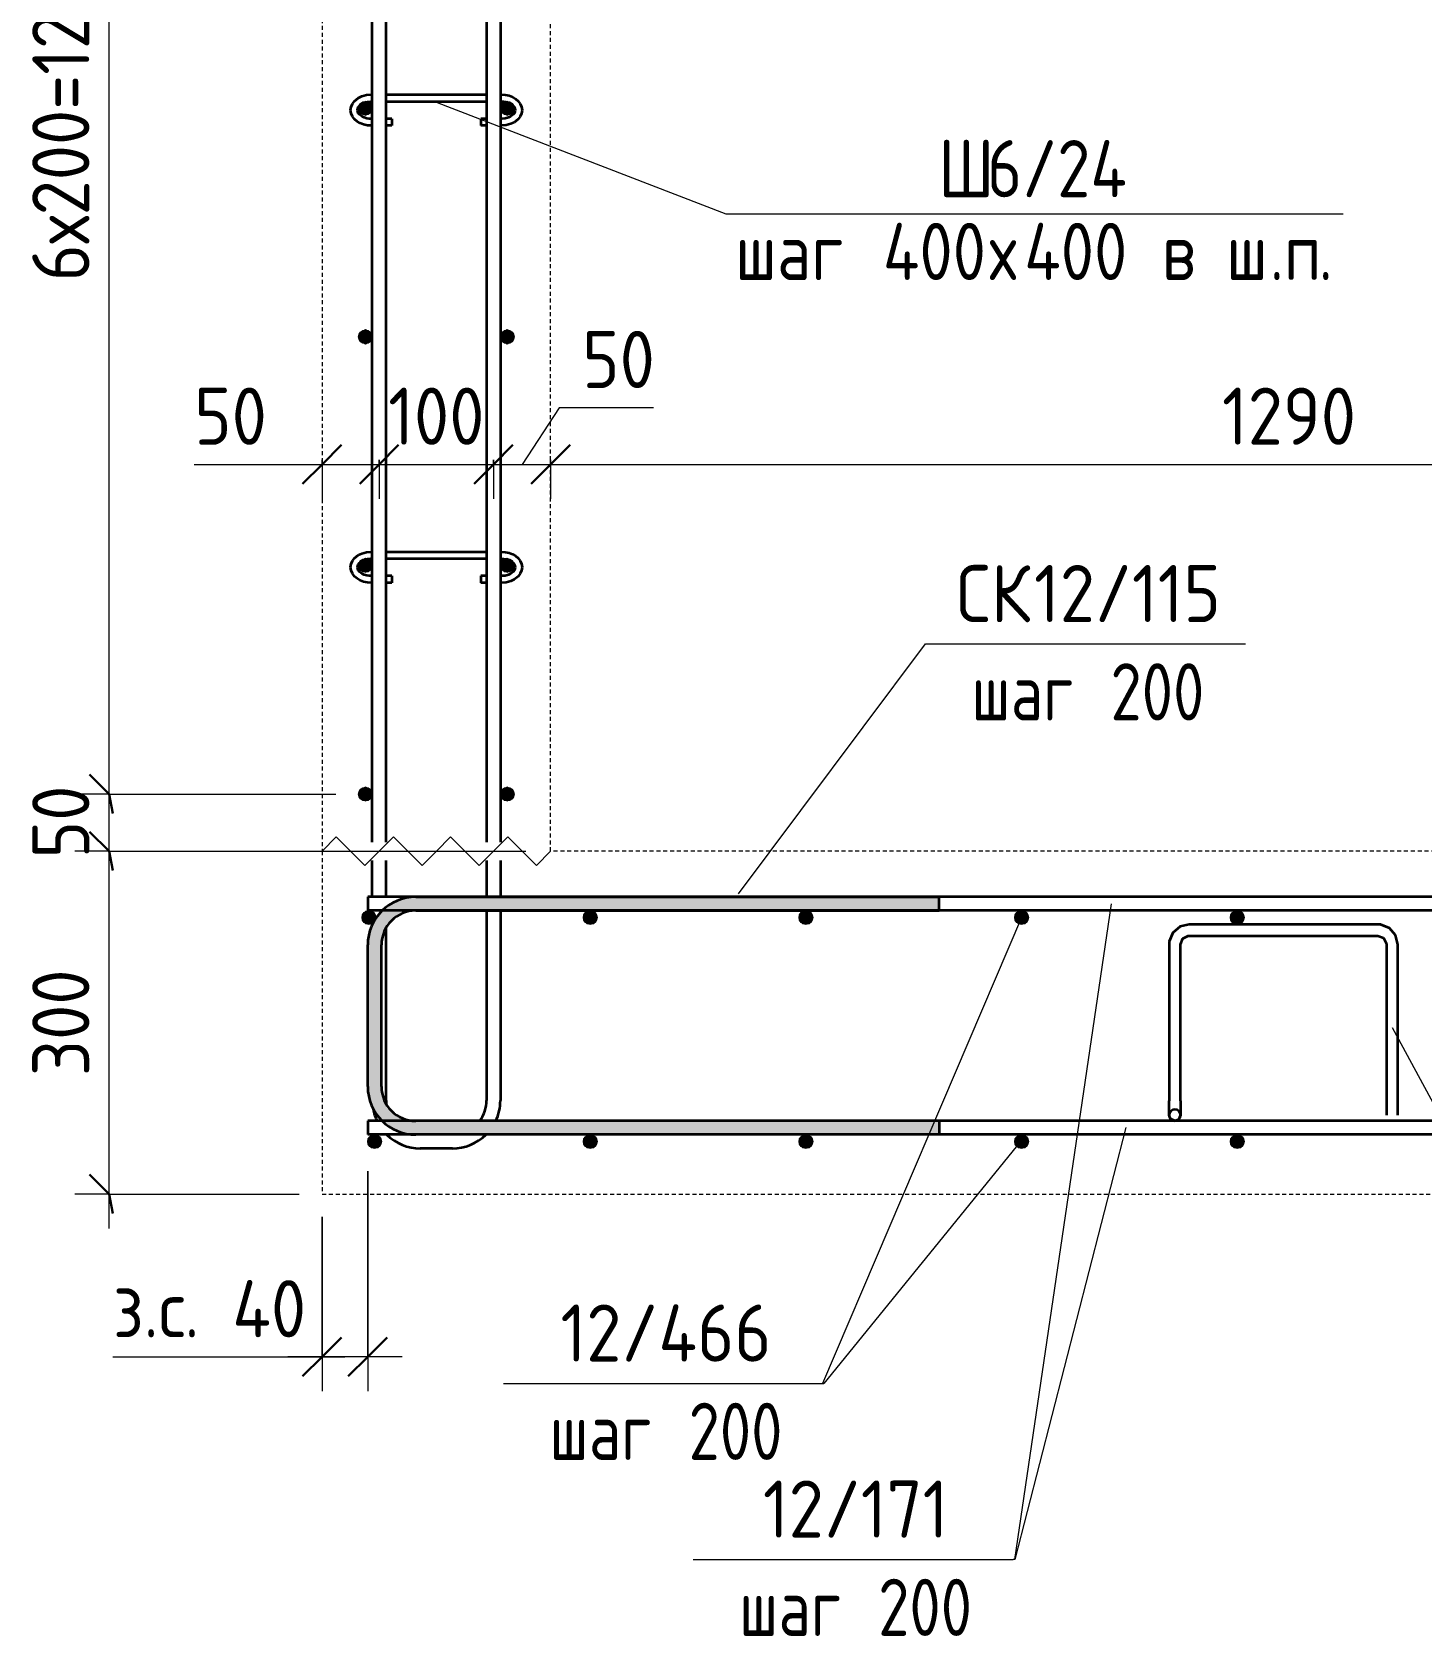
# Model space of a CAD drawing. Header units: millimetres. Extents: x 29094 to 49369, y -2577 to 78616.
# Drawn here: x 42784 to 44000, y -2387 to -983 of the extents above; entities that cross this region are included whole.
import ezdxf

# ---------------------------------------------------------------- set-up
doc = ezdxf.new("R2010")
doc.units = ezdxf.units.MM
doc.linetypes.add('01 Штриховая _4 мм_', pattern=[6, 3.5, -2.5])
for name, color, linetype, lineweight in [('AA_Dim', 7, 'Continuous', 9), ('AA_Dim-20', 7, 'Continuous', 9), ('AA_Oformlenie', 7, 'Continuous', 9), ('AA_Vinoska', 7, 'Continuous', 9), ('KR_Armatura', 7, 'Continuous', 20), ('KR_Armatura_Tonkie', 7, 'Continuous', 20)]:
    doc.layers.add(name, color=color, linetype=linetype, lineweight=lineweight)
doc.layers.add('AF_Stena_Опалубка', color=7, linetype='Continuous', lineweight=20, true_color=0x0063c6)
doc.layers.add('KR_Fundament', color=7, linetype='Continuous', lineweight=20, true_color=0x804000)
doc.styles.add('ISOCPEUR_2', font='isocpeur.TTF', dxfattribs={"width": 0.9, "height": 50})
doc.styles.add('ISOCPEUR_3', font='isocpeur.TTF', dxfattribs={"width": 0.8, "height": 50})
doc.styles.add('ISOCPEUR_4', font='isocpeur.TTF', dxfattribs={"width": 0.85, "height": 50})
doc.dimstyles.new('00_Точн_3_знака__прозр_', dxfattribs={"dimscale": 304.8, "dimtxt": 50.137748, "dimasz": 0.111549, "dimexe": 0.098425, "dimexo": 0.065617, "dimgap": 0.006562, "dimtad": 1, "dimdec": 3, "dimrnd": 0.001, "dimdsep": 46, "dimtxsty": 'ISOCPEUR_2', "dimblk1": 'OBLIQUE', "dimblk2": 'OBLIQUE', "dimsah": 1, "dimcen": 0.09, "dimdle": 0.098425, "dimazin": 0, "dimtfac": 1, "dimtdec": 4, "dimtix": 1, "dimtmove": 0, "dimatfit": 3, "dimfxl": 1, "dimtvp": 1, "dimtolj": 1, "dimtzin": 0, "dimlwd": 18, "dimlwe": 18, "dimarcsym": 2})
doc.dimstyles.new('00_Точн_3_знака__прозр__1', dxfattribs={"dimscale": 304.8, "dimtxt": 50.137748, "dimasz": 0.111549, "dimexe": 0.098425, "dimexo": 0.065617, "dimgap": 0.006562, "dimtad": 1, "dimdec": 3, "dimrnd": 0.001, "dimdsep": 46, "dimtxsty": 'ISOCPEUR_2', "dimblk1": 'OBLIQUE', "dimblk2": 'OBLIQUE', "dimsah": 1, "dimcen": 0.09, "dimdle": 0.098425, "dimazin": 0, "dimtfac": 1, "dimtdec": 4, "dimtix": 1, "dimtmove": 1, "dimatfit": 3, "dimfxl": 1, "dimtvp": 1, "dimtolj": 1, "dimtzin": 0, "dimlwd": 18, "dimlwe": 18, "dimarcsym": 2})

# ---------------------------------------------------------------- blocks, each defined once
blk = doc.blocks.new('261_Лягушка _НесАрм_РабПлоск_ - 10 А240-3794697-Б-Б Арм')
at = {"layer": 'KR_Armatura', "lineweight": 35}
for start, end in [(90, 270), (270, 90)]:
    blk.add_arc((77081.1, -1931), 5, start, end, dxfattribs=at)
at = {"layer": 'KR_Armatura_Tonkie', "lineweight": 35}
for p, q in [((77258.6, -1764), (77093.6, -1764)), ((77076.1, -1781.5), (77076.1, -1918.5)), ((77086.1, -1918.5), (77086.1, -1781.5)), ((77093.6, -1774), (77258.6, -1774)), ((77266.1, -1781.5), (77266.1, -1918.5)), ((77276.1, -1918.5), (77276.1, -1781.5))]:
    blk.add_line(p, q, dxfattribs=at)
at = {"layer": 'KR_Armatura_Tonkie', "lineweight": 35, "flags": 128}
for points in [[(77093.6, -1764), (77085.6, -1765.9), (77079.3, -1771.3), (77076.2, -1779), (77076.1, -1781.5)], [(77276.1, -1781.5), (77274.1, -1773.5), (77268.7, -1767.3), (77261.1, -1764.2), (77258.6, -1764)], [(77086.1, -1781.5), (77088, -1776.5), (77092.7, -1774.1), (77093.6, -1774)], [(77258.6, -1774), (77263.5, -1775.9), (77266, -1780.6), (77266.1, -1781.5)], [(77076.1, -1931), (77076.1, -1929.1), (77076.1, -1923.9), (77076.1, -1918.5)], [(77086.1, -1918.5), (77086.1, -1925.2), (77086.1, -1929.8), (77086.1, -1931)], [(77266.1, -1918.5), (77266.1, -1925.2), (77266.1, -1929.8), (77266.1, -1931)], [(77276.1, -1931), (77276.1, -1929.1), (77276.1, -1923.9), (77276.1, -1918.5)], [(77081.1, -1936), (77077.2, -1934.1), (77076.1, -1931)], [(77086.1, -1931), (77084.2, -1934.9), (77081.1, -1936)]]:
    blk.add_lwpolyline(points, dxfattribs=at)
blk = doc.blocks.new('Последовательность узлов - 3мм масшт20 маскировка-904226-Б-Б Арм')
at = {"layer": 'AA_Oformlenie'}
for p, q in [((76335, -270), (76347.5, -257.5)), ((76372.5, -282.5), (76347.5, -257.5)), ((76385, -270), (76397.5, -257.5)), ((76422.5, -282.5), (76397.5, -257.5)), ((76435, -270), (76447.5, -257.5)), ((76472.5, -282.5), (76447.5, -257.5)), ((76485, -270), (76497.5, -257.5)), ((76522.5, -282.5), (76497.5, -257.5)), ((76385, -270), (76372.5, -282.5)), ((76435, -270), (76422.5, -282.5)), ((76485, -270), (76472.5, -282.5)), ((76535, -270), (76522.5, -282.5))]:
    blk.add_line(p, q, dxfattribs=at)
blk = doc.blocks.new('DIMBLOCK79-Б-Б Арм')
at = {"layer": 'AA_Dim-20', "color": 30, "lineweight": 30, "true_color": 0xff8000, "transparency": 16777216}
for p, q in [((43037.8, -1361.6), (43054.8, -1344.6)), ((43087.8, -1361.6), (43104.8, -1344.6)), ((43037.8, -1361.6), (43020.8, -1378.6)), ((43087.8, -1361.6), (43070.8, -1378.6))]:
    blk.add_line(p, q, dxfattribs=at)
at = {"layer": 'AA_Dim-20', "color": 30, "lineweight": 18, "true_color": 0xff8000, "transparency": 16777216}
for p, q in [((43037.8, -1357.5), (43037.8, -1391.6)), ((43037.8, -1361.6), (43037.8, -1357.5)), ((43087.8, -1357.5), (43087.8, -1391.6)), ((43087.8, -1361.6), (43087.8, -1357.5)), ((42926, -1361.6), (43008.4, -1361.6)), ((43007.8, -1361.6), (43087.8, -1361.6)), ((43008.4, -1361.6), (43062.8, -1361.6))]:
    blk.add_line(p, q, dxfattribs=at)
at = {"layer": 'AA_Dim-20', "color": 0, "lineweight": 18, "transparency": 16777216, "insert": (42926, -1294.4), "char_height": 50, "width": 74.923, "attachment_point": 1, "line_spacing_factor": 1.135194, "style": 'ISOCPEUR_2'}
blk.add_mtext('50', dxfattribs=at)
blk = doc.blocks.new('_Oblique')
at = {"color": 0, "linetype": 'ByBlock', "lineweight": -2}
blk.add_line((-0.5, -0.5), (0.5, 0.5), dxfattribs=at)
blk = doc.blocks.new('DIMBLOCK80-Б-Б Арм')
at = {"layer": 'AA_Dim-20', "color": 30, "lineweight": 30, "true_color": 0xff8000, "transparency": 16777216}
for p, q in [((43087.8, -1361.6), (43104.8, -1344.6)), ((43187.8, -1361.6), (43204.8, -1344.6)), ((43087.8, -1361.6), (43070.8, -1378.6)), ((43187.8, -1361.6), (43170.8, -1378.6))]:
    blk.add_line(p, q, dxfattribs=at)
at = {"layer": 'AA_Dim-20', "color": 30, "lineweight": 18, "true_color": 0xff8000, "transparency": 16777216}
for p, q in [((43087.8, -1357.5), (43087.8, -1391.6)), ((43087.8, -1361.6), (43087.8, -1357.5)), ((43187.8, -1357.5), (43187.8, -1391.6)), ((43187.8, -1361.6), (43187.8, -1357.5)), ((43087.8, -1361.6), (43187.8, -1361.6))]:
    blk.add_line(p, q, dxfattribs=at)
at = {"layer": 'AA_Dim-20', "color": 0, "lineweight": 18, "transparency": 16777216, "insert": (43095.7, -1294.4), "char_height": 50, "width": 101.032, "attachment_point": 1, "line_spacing_factor": 1.135194, "style": 'ISOCPEUR_2'}
blk.add_mtext('100', dxfattribs=at)
blk = doc.blocks.new('DIMBLOCK81-Б-Б Арм')
at = {"layer": 'AA_Dim-20', "color": 30, "lineweight": 18, "true_color": 0xff8000, "transparency": 16777216}
for p, q in [((43245.4, -1312), (43212.8, -1361.6)), ((43327.9, -1312), (43245.4, -1312)), ((43187.8, -1357.5), (43187.8, -1391.6)), ((43187.8, -1361.6), (43187.8, -1357.5)), ((43237.8, -1357.5), (43237.8, -1391.6)), ((43237.8, -1361.6), (43237.8, -1357.5)), ((43187.8, -1361.6), (43237.8, -1361.6))]:
    blk.add_line(p, q, dxfattribs=at)
at = {"layer": 'AA_Dim-20', "color": 30, "lineweight": 30, "true_color": 0xff8000, "transparency": 16777216}
for p, q in [((43187.8, -1361.6), (43204.8, -1344.6)), ((43237.8, -1361.6), (43254.8, -1344.6)), ((43187.8, -1361.6), (43170.8, -1378.6)), ((43237.8, -1361.6), (43220.8, -1378.6))]:
    blk.add_line(p, q, dxfattribs=at)
at = {"layer": 'AA_Dim-20', "color": 0, "lineweight": 18, "transparency": 16777216, "insert": (43265.4, -1244.8), "char_height": 50, "width": 74.923, "attachment_point": 1, "line_spacing_factor": 1.135194, "style": 'ISOCPEUR_2'}
blk.add_mtext('50', dxfattribs=at)
blk = doc.blocks.new('DIMBLOCK82-Б-Б Арм')
at = {"layer": 'AA_Dim-20', "color": 30, "lineweight": 30, "true_color": 0xff8000, "transparency": 16777216}
for p, q in [((43237.8, -1361.6), (43254.8, -1344.6)), ((44527.8, -1361.6), (44544.8, -1344.6)), ((43237.8, -1361.6), (43220.8, -1378.6)), ((44527.8, -1361.6), (44510.8, -1378.6))]:
    blk.add_line(p, q, dxfattribs=at)
at = {"layer": 'AA_Dim-20', "color": 30, "lineweight": 18, "true_color": 0xff8000, "transparency": 16777216}
for p, q in [((43237.8, -1357.5), (43237.8, -1391.6)), ((43237.8, -1361.6), (43237.8, -1357.5)), ((44527.8, -1357.5), (44527.8, -1391.6)), ((44527.8, -1361.6), (44527.8, -1357.5)), ((43237.8, -1361.6), (44527.8, -1361.6))]:
    blk.add_line(p, q, dxfattribs=at)
at = {"layer": 'AA_Dim-20', "color": 0, "lineweight": 18, "transparency": 16777216, "insert": (43825.1, -1294.4), "char_height": 50, "width": 138.494, "attachment_point": 1, "line_spacing_factor": 1.135194, "style": 'ISOCPEUR_2'}
blk.add_mtext('1290', dxfattribs=at)
blk = doc.blocks.new('DIMBLOCK87-Б-Б Арм')
at = {"layer": 'AA_Dim-20', "color": 30, "lineweight": 30, "true_color": 0xff8000, "transparency": 16777216}
for p, q in [((42851.5, -1650), (42834.5, -1633)), ((42851.5, -1650), (42854.9, -1667)), ((42851.5, -1700), (42834.5, -1683)), ((42851.5, -1700), (42854.9, -1717)), ((42851.5, -2000), (42834.5, -1983)), ((42851.5, -2000), (42854.9, -2017))]:
    blk.add_line(p, q, dxfattribs=at)
at = {"layer": 'AA_Dim-20', "color": 30, "lineweight": 18, "true_color": 0xff8000, "transparency": 16777216}
for p, q in [((42851.5, -1650), (42821.5, -1650)), ((42851.5, -1650), (43049.8, -1650)), ((42851.5, -1700), (42821.5, -1700)), ((42851.5, -2030), (42851.5, -1700)), ((42851.5, -1700), (43216.1, -1700)), ((42851.5, -2000), (42821.5, -2000)), ((42851.5, -2000), (43017.8, -2000))]:
    blk.add_line(p, q, dxfattribs=at)
at = {"layer": 'AA_Dim-20', "color": 0, "lineweight": 18, "transparency": 16777216, "insert": (42784.3, -1896.8), "char_height": 50, "width": 112.384, "attachment_point": 1, "rotation": 90, "line_spacing_factor": 1.135194, "style": 'ISOCPEUR_2'}
blk.add_mtext('300', dxfattribs=at)
blk = doc.blocks.new('_None')
blk = doc.blocks.new('DIMBLOCK88-Б-Б Арм')
at = {"layer": 'AA_Dim-20', "color": 30, "lineweight": 30, "true_color": 0xff8000, "transparency": 16777216}
for p, q in [((42851.5, -1650), (42834.5, -1633)), ((42851.5, -1650), (42854.9, -1667)), ((42851.5, -1700), (42834.5, -1683)), ((42851.5, -1700), (42854.9, -1717))]:
    blk.add_line(p, q, dxfattribs=at)
at = {"layer": 'AA_Dim-20', "color": 30, "lineweight": 18, "true_color": 0xff8000, "transparency": 16777216}
for p, q in [((42851.5, -1650), (42821.5, -1650)), ((42851.5, -1700), (42851.5, -1650)), ((42851.5, -1650), (43049.8, -1650)), ((42851.5, -1700), (42821.5, -1700)), ((42851.5, -1700), (43216.1, -1700))]:
    blk.add_line(p, q, dxfattribs=at)
at = {"layer": 'AA_Dim-20', "color": 0, "lineweight": 18, "transparency": 16777216, "insert": (42784.3, -1706.2), "char_height": 50, "width": 74.923, "attachment_point": 1, "rotation": 90, "line_spacing_factor": 1.135194, "style": 'ISOCPEUR_2'}
blk.add_mtext('50', dxfattribs=at)
blk = doc.blocks.new('DIMBLOCK89-Б-Б Арм')
at = {"layer": 'AA_Dim-20', "color": 30, "lineweight": 30, "true_color": 0xff8000, "transparency": 16777216}
for p, q in [((42851.5, -320), (42834.5, -303)), ((42851.5, -320), (42854.9, -337)), ((42851.5, -450), (42834.5, -433)), ((42851.5, -450), (42854.9, -467)), ((42851.5, -1650), (42834.5, -1633)), ((42851.5, -1650), (42854.9, -1667))]:
    blk.add_line(p, q, dxfattribs=at)
at = {"layer": 'AA_Dim-20', "color": 30, "lineweight": 18, "true_color": 0xff8000, "transparency": 16777216}
for p, q in [((42851.5, -320), (42821.5, -320)), ((42851.5, -320), (43049.8, -320)), ((42851.5, -450), (42821.5, -450)), ((42851.5, -1650), (42851.5, -450)), ((42851.5, -450), (43049.8, -450)), ((42851.5, -1650), (42821.5, -1650)), ((42851.5, -1650), (43049.8, -1650))]:
    blk.add_line(p, q, dxfattribs=at)
at = {"layer": 'AA_Dim-20', "color": 0, "lineweight": 18, "transparency": 16777216, "insert": (42784.3, -1201.4), "char_height": 50, "width": 363.262, "attachment_point": 1, "rotation": 90, "line_spacing_factor": 1.135194, "style": 'ISOCPEUR_2'}
blk.add_mtext('6х200=1200', dxfattribs=at)
blk = doc.blocks.new('DIMBLOCK92-Б-Б Арм')
at = {"layer": 'AA_Dim-20', "color": 30, "lineweight": 18, "true_color": 0xff8000, "transparency": 16777216}
for p, q in [((43077.8, -1980), (43077.8, -2172.4)), ((43077.8, -2142.4), (43077.8, -1980)), ((43037.8, -2020), (43037.8, -2172.4)), ((43037.8, -2142.4), (43037.8, -2020)), ((42854.9, -2142.4), (43019.3, -2142.4)), ((43107.8, -2142.4), (43007.8, -2142.4)), ((43019.3, -2142.4), (43057.8, -2142.4))]:
    blk.add_line(p, q, dxfattribs=at)
at = {"layer": 'AA_Dim-20', "color": 30, "lineweight": 30, "true_color": 0xff8000, "transparency": 16777216}
for p, q in [((43037.8, -2142.4), (43054.8, -2125.4)), ((43077.8, -2142.4), (43094.8, -2125.4)), ((43037.8, -2142.4), (43020.8, -2159.4)), ((43077.8, -2142.4), (43060.8, -2159.4))]:
    blk.add_line(p, q, dxfattribs=at)
at = {"layer": 'AA_Dim-20', "color": 0, "lineweight": 18, "transparency": 16777216, "insert": (42854.9, -2075.3), "char_height": 50, "width": 208.876, "attachment_point": 1, "line_spacing_factor": 1.135194, "style": 'ISOCPEUR_2'}
blk.add_mtext('з.с. 40', dxfattribs=at)
blk = doc.blocks.new('042_М_Арматуры - Диам длина поз _ Комментарий-2260297-Б-Б Арм')
at = {"layer": 'AA_Vinoska'}
blk.add_line((76659.7, -2319.6), (76939.7, -2319.6), dxfattribs=at)
blk = doc.blocks.new('044_М_Универсальная с полкой - Марка_Комментарий полка 27-3828024-Б-Б Арм')
at = {"layer": 'AA_Vinoska'}
blk.add_line((78178.8, -1050.3), (78718.8, -1050.3), dxfattribs=at)

msp = doc.modelspace()

# ---------------------------------------------------------------- hatches: boundary and pattern name
at = {"layer": 'KR_Armatura', "lineweight": 9}
h = msp.add_hatch(color=256, dxfattribs=at)
edge = h.paths.add_edge_path()
edge.add_arc((43075.8129, -1050), 6, 0, 360)
for points in [[(43075.8129, -1056), (43081.009, -1053), (43081.009, -1047), (43075.8129, -1044), (43070.6167, -1047), (43070.6167, -1053)], [(43199.8129, -1056), (43205.009, -1053), (43205.009, -1047), (43199.8129, -1044), (43194.6167, -1047), (43194.6167, -1053)], [(43075.8129, -1256), (43081.009, -1253), (43081.009, -1247), (43075.8129, -1244), (43070.6167, -1247), (43070.6167, -1253)], [(43199.8129, -1256), (43205.009, -1253), (43205.009, -1247), (43199.8129, -1244), (43194.6167, -1247), (43194.6167, -1253)], [(43075.8129, -1456), (43081.009, -1453), (43081.009, -1447), (43075.8129, -1444), (43070.6167, -1447), (43070.6167, -1453)], [(43199.8129, -1456), (43205.009, -1453), (43205.009, -1447), (43199.8129, -1444), (43194.6167, -1447), (43194.6167, -1453)], [(43075.8129, -1656), (43081.009, -1653), (43081.009, -1647), (43075.8129, -1644), (43070.6167, -1647), (43070.6167, -1653)], [(43199.8129, -1656), (43205.009, -1653), (43205.009, -1647), (43199.8129, -1644), (43194.6167, -1647), (43194.6167, -1653)]]:
    msp.add_hatch(color=256, dxfattribs=at).paths.add_polyline_path(points)
h = msp.add_hatch(color=256, dxfattribs=at)
edge = h.paths.add_edge_path()
edge.add_arc((43199.8129, -1050), 6, 0, 360)
h = msp.add_hatch(color=256, dxfattribs=at)
edge = h.paths.add_edge_path()
edge.add_arc((43075.8129, -1250), 6, 0, 360)
h = msp.add_hatch(color=256, dxfattribs=at)
edge = h.paths.add_edge_path()
edge.add_arc((43199.8129, -1250), 6, 0, 360)
h = msp.add_hatch(color=256, dxfattribs=at)
edge = h.paths.add_edge_path()
edge.add_arc((43075.8129, -1450), 6, 0, 360)
h = msp.add_hatch(color=256, dxfattribs=at)
edge = h.paths.add_edge_path()
edge.add_arc((43199.8129, -1450), 6, 0, 360)
h = msp.add_hatch(color=256, dxfattribs=at)
edge = h.paths.add_edge_path()
edge.add_arc((43075.8129, -1650), 6, 0, 360)
h = msp.add_hatch(color=256, dxfattribs=at)
edge = h.paths.add_edge_path()
edge.add_arc((43199.8129, -1650), 6, 0, 360)
at = {"layer": 'KR_Armatura'}
h = msp.add_hatch(color=256, dxfattribs=at)
edge = h.paths.add_edge_path()
edge.add_arc((43078.8129, -1758), 6, 0, 360)
for points in [[(43075.8129, -1763.1962), (43081.8129, -1763.1962), (43084.8129, -1758), (43081.8129, -1752.8038), (43075.8129, -1752.8038), (43072.8129, -1758)], [(43269.4796, -1763.1962), (43275.4796, -1763.1962), (43278.4796, -1758), (43275.4796, -1752.8038), (43269.4796, -1752.8038), (43266.4796, -1758)], [(43458.1462, -1763.1962), (43464.1462, -1763.1962), (43467.1462, -1758), (43464.1462, -1752.8038), (43458.1462, -1752.8038), (43455.1462, -1758)], [(43646.8129, -1763.1962), (43652.8129, -1763.1962), (43655.8129, -1758), (43652.8129, -1752.8038), (43646.8129, -1752.8038), (43643.8129, -1758)], [(43835.4796, -1763.1962), (43841.4796, -1763.1962), (43844.4796, -1758), (43841.4796, -1752.8038), (43835.4796, -1752.8038), (43832.4796, -1758)], [(43080.8129, -1959.1962), (43086.8129, -1959.1962), (43089.8129, -1954), (43086.8129, -1948.8038), (43080.8129, -1948.8038), (43077.8129, -1954)], [(43269.4796, -1959.1962), (43275.4796, -1959.1962), (43278.4796, -1954), (43275.4796, -1948.8038), (43269.4796, -1948.8038), (43266.4796, -1954)], [(43458.1462, -1959.1962), (43464.1462, -1959.1962), (43467.1462, -1954), (43464.1462, -1948.8038), (43458.1462, -1948.8038), (43455.1462, -1954)], [(43646.8129, -1959.1962), (43652.8129, -1959.1962), (43655.8129, -1954), (43652.8129, -1948.8038), (43646.8129, -1948.8038), (43643.8129, -1954)], [(43835.4796, -1959.1962), (43841.4796, -1959.1962), (43844.4796, -1954), (43841.4796, -1948.8038), (43835.4796, -1948.8038), (43832.4796, -1954)]]:
    msp.add_hatch(color=256, dxfattribs=at).paths.add_polyline_path(points)
h = msp.add_hatch(color=256, dxfattribs=at)
edge = h.paths.add_edge_path()
edge.add_arc((43272.4796, -1758), 6, 0, 360)
h = msp.add_hatch(color=256, dxfattribs=at)
edge = h.paths.add_edge_path()
edge.add_arc((43461.1462, -1758), 6, 0, 360)
h = msp.add_hatch(color=256, dxfattribs=at)
edge = h.paths.add_edge_path()
edge.add_arc((43649.8129, -1758), 6, 0, 360)
h = msp.add_hatch(color=256, dxfattribs=at)
edge = h.paths.add_edge_path()
edge.add_arc((43838.4796, -1758), 6, 0, 360)
h = msp.add_hatch(color=256, dxfattribs=at)
edge = h.paths.add_edge_path()
edge.add_arc((43083.8129, -1954), 6, 0, 360)
h = msp.add_hatch(color=256, dxfattribs=at)
edge = h.paths.add_edge_path()
edge.add_arc((43272.4796, -1954), 6, 0, 360)
h = msp.add_hatch(color=256, dxfattribs=at)
edge = h.paths.add_edge_path()
edge.add_arc((43461.1462, -1954), 6, 0, 360)
h = msp.add_hatch(color=256, dxfattribs=at)
edge = h.paths.add_edge_path()
edge.add_arc((43649.8129, -1954), 6, 0, 360)
h = msp.add_hatch(color=256, dxfattribs=at)
edge = h.paths.add_edge_path()
edge.add_arc((43838.4796, -1954), 6, 0, 360)
at = {"layer": 'KR_Armatura_Tonkie'}
for points in [[(43077.8129, -1782), (43089.8129, -1782), (43090.8351, -1774.2354), (43093.8321, -1767), (43098.5997, -1760.7868), (43104.8129, -1756.0192), (43112.0483, -1753.0222), (43119.8129, -1752), (43119.8129, -1740), (43108.9425, -1741.4311), (43098.8129, -1745.6269), (43090.1144, -1752.3015), (43083.4398, -1761), (43079.244, -1771.1296)], [(43119.8129, -1752), (43577.8129, -1752), (43577.8129, -1740), (43119.8129, -1740)], [(43089.8129, -1906), (43089.8129, -1782), (43077.8129, -1782), (43077.8129, -1906)], [(43119.8129, -1948), (43119.8129, -1936), (43112.0483, -1934.9778), (43104.8129, -1931.9808), (43098.5997, -1927.2132), (43093.8321, -1921), (43090.8351, -1913.7646), (43089.8129, -1906), (43077.8129, -1906), (43079.244, -1916.8704), (43083.4398, -1927), (43090.1144, -1935.6985), (43098.8129, -1942.3731), (43108.9425, -1946.5689)], [(43517.2241, -1948), (43577.8129, -1948), (43577.8129, -1936), (43119.8129, -1936), (43119.8129, -1948), (43226.6094, -1948)]]:
    msp.add_hatch(color=256, dxfattribs=at).paths.add_polyline_path(points)

# ---------------------------------------------------------------- linework, layer by layer
at = {"layer": 'AA_Vinoska'}
for p, q in [((43134.8451, -1043.3785), (43391.1351, -1142.3883)), ((43402.2541, -1737.3859), (43565.7348, -1518.5966)), ((43728.0177, -1746), (43643.5523, -2319.5777)), ((43649.6189, -1758), (43475.6207, -2165.5828)), ((43973.8957, -1854.1355), (44175.0576, -2226.1715)), ((43741.1296, -1941.7277), (43644.0001, -2319.5777)), ((43648.9322, -1954), (43476.6759, -2165.5828)), ((43475.6207, -2165.5828), (43476.6759, -2165.5828)), ((43643.5523, -2319.5777), (43642.5084, -2319.5777)), ((43644.0001, -2319.5777), (43642.5084, -2319.5777))]:
    msp.add_line(p, q, dxfattribs=at)
at = {"layer": 'AF_Stena_Опалубка', "linetype": '01 Штриховая _4 мм_'}
for p, q in [((43037.8129, -270), (43037.8129, -1700)), ((43237.8129, -1700), (43237.8129, -270))]:
    msp.add_line(p, q, dxfattribs=at)
at = {"layer": 'KR_Armatura', "lineweight": 9}
for p, q in [((43075.8129, -1044), (43070.6167, -1047)), ((43070.6167, -1047), (43070.6167, -1053)), ((43081.009, -1047), (43075.8129, -1044)), ((43081.009, -1053), (43081.009, -1047)), ((43199.8129, -1044), (43194.6167, -1047)), ((43194.6167, -1047), (43194.6167, -1053)), ((43205.009, -1047), (43199.8129, -1044)), ((43205.009, -1053), (43205.009, -1047)), ((43070.6167, -1053), (43075.8129, -1056)), ((43075.8129, -1056), (43081.009, -1053)), ((43194.6167, -1053), (43199.8129, -1056)), ((43199.8129, -1056), (43205.009, -1053)), ((43075.8129, -1244), (43070.6167, -1247)), ((43070.6167, -1247), (43070.6167, -1253)), ((43081.009, -1247), (43075.8129, -1244)), ((43081.009, -1253), (43081.009, -1247)), ((43199.8129, -1244), (43194.6167, -1247)), ((43194.6167, -1247), (43194.6167, -1253)), ((43205.009, -1247), (43199.8129, -1244)), ((43205.009, -1253), (43205.009, -1247)), ((43070.6167, -1253), (43075.8129, -1256)), ((43075.8129, -1256), (43081.009, -1253)), ((43194.6167, -1253), (43199.8129, -1256)), ((43199.8129, -1256), (43205.009, -1253)), ((43075.8129, -1444), (43070.6167, -1447)), ((43081.009, -1447), (43075.8129, -1444)), ((43199.8129, -1444), (43194.6167, -1447)), ((43205.009, -1447), (43199.8129, -1444)), ((43070.6167, -1447), (43070.6167, -1453)), ((43070.6167, -1453), (43075.8129, -1456)), ((43075.8129, -1456), (43081.009, -1453)), ((43081.009, -1453), (43081.009, -1447)), ((43194.6167, -1447), (43194.6167, -1453)), ((43194.6167, -1453), (43199.8129, -1456)), ((43199.8129, -1456), (43205.009, -1453)), ((43205.009, -1453), (43205.009, -1447)), ((43075.8129, -1644), (43070.6167, -1647)), ((43070.6167, -1647), (43070.6167, -1653)), ((43070.6167, -1653), (43075.8129, -1656)), ((43081.009, -1647), (43075.8129, -1644)), ((43075.8129, -1656), (43081.009, -1653)), ((43081.009, -1653), (43081.009, -1647)), ((43199.8129, -1644), (43194.6167, -1647)), ((43194.6167, -1647), (43194.6167, -1653)), ((43194.6167, -1653), (43199.8129, -1656)), ((43205.009, -1647), (43199.8129, -1644)), ((43199.8129, -1656), (43205.009, -1653)), ((43205.009, -1653), (43205.009, -1647))]:
    msp.add_line(p, q, dxfattribs=at)
at = {"layer": 'KR_Armatura'}
for p, q in [((43075.8129, -1752.8038), (43072.8129, -1758)), ((43081.8129, -1752.8038), (43075.8129, -1752.8038)), ((43084.8129, -1758), (43081.8129, -1752.8038)), ((43269.4796, -1752.8038), (43266.4796, -1758)), ((43275.4796, -1752.8038), (43269.4796, -1752.8038)), ((43278.4796, -1758), (43275.4796, -1752.8038)), ((43458.1462, -1752.8038), (43455.1462, -1758)), ((43464.1462, -1752.8038), (43458.1462, -1752.8038)), ((43467.1462, -1758), (43464.1462, -1752.8038)), ((43646.8129, -1752.8038), (43643.8129, -1758)), ((43652.8129, -1752.8038), (43646.8129, -1752.8038)), ((43655.8129, -1758), (43652.8129, -1752.8038)), ((43835.4796, -1752.8038), (43832.4796, -1758)), ((43841.4796, -1752.8038), (43835.4796, -1752.8038)), ((43844.4796, -1758), (43841.4796, -1752.8038)), ((43072.8129, -1758), (43075.8129, -1763.1962)), ((43075.8129, -1763.1962), (43081.8129, -1763.1962)), ((43081.8129, -1763.1962), (43084.8129, -1758)), ((43266.4796, -1758), (43269.4796, -1763.1962)), ((43269.4796, -1763.1962), (43275.4796, -1763.1962)), ((43275.4796, -1763.1962), (43278.4796, -1758)), ((43455.1462, -1758), (43458.1462, -1763.1962)), ((43458.1462, -1763.1962), (43464.1462, -1763.1962)), ((43464.1462, -1763.1962), (43467.1462, -1758)), ((43643.8129, -1758), (43646.8129, -1763.1962)), ((43646.8129, -1763.1962), (43652.8129, -1763.1962)), ((43652.8129, -1763.1962), (43655.8129, -1758)), ((43832.4796, -1758), (43835.4796, -1763.1962)), ((43835.4796, -1763.1962), (43841.4796, -1763.1962)), ((43841.4796, -1763.1962), (43844.4796, -1758)), ((43080.8129, -1948.8038), (43077.8129, -1954)), ((43086.8129, -1948.8038), (43080.8129, -1948.8038)), ((43089.8129, -1954), (43086.8129, -1948.8038)), ((43269.4796, -1948.8038), (43266.4796, -1954)), ((43275.4796, -1948.8038), (43269.4796, -1948.8038)), ((43278.4796, -1954), (43275.4796, -1948.8038)), ((43458.1462, -1948.8038), (43455.1462, -1954)), ((43464.1462, -1948.8038), (43458.1462, -1948.8038)), ((43467.1462, -1954), (43464.1462, -1948.8038)), ((43646.8129, -1948.8038), (43643.8129, -1954)), ((43652.8129, -1948.8038), (43646.8129, -1948.8038)), ((43655.8129, -1954), (43652.8129, -1948.8038)), ((43835.4796, -1948.8038), (43832.4796, -1954)), ((43841.4796, -1948.8038), (43835.4796, -1948.8038)), ((43844.4796, -1954), (43841.4796, -1948.8038)), ((43077.8129, -1954), (43080.8129, -1959.1962)), ((43080.8129, -1959.1962), (43086.8129, -1959.1962)), ((43086.8129, -1959.1962), (43089.8129, -1954)), ((43266.4796, -1954), (43269.4796, -1959.1962)), ((43269.4796, -1959.1962), (43275.4796, -1959.1962)), ((43275.4796, -1959.1962), (43278.4796, -1954)), ((43455.1462, -1954), (43458.1462, -1959.1962)), ((43458.1462, -1959.1962), (43464.1462, -1959.1962)), ((43464.1462, -1959.1962), (43467.1462, -1954)), ((43643.8129, -1954), (43646.8129, -1959.1962)), ((43646.8129, -1959.1962), (43652.8129, -1959.1962)), ((43652.8129, -1959.1962), (43655.8129, -1954)), ((43832.4796, -1954), (43835.4796, -1959.1962)), ((43835.4796, -1959.1962), (43841.4796, -1959.1962)), ((43841.4796, -1959.1962), (43844.4796, -1954))]:
    msp.add_line(p, q, dxfattribs=at)
at = {"layer": 'KR_Armatura', "lineweight": 9}
for centre in [(43075.8129, -1050), (43199.8129, -1050), (43075.8129, -1250), (43199.8129, -1250), (43075.8129, -1450), (43199.8129, -1450), (43075.8129, -1650), (43199.8129, -1650)]:
    msp.add_circle(centre, 6, dxfattribs=at)
at = {"layer": 'KR_Armatura'}
for centre in [(43078.8129, -1758), (43272.4796, -1758), (43461.1462, -1758), (43649.8129, -1758), (43838.4796, -1758), (43083.8129, -1954), (43272.4796, -1954), (43461.1462, -1954), (43649.8129, -1954), (43838.4796, -1954)]:
    msp.add_circle(centre, 6, dxfattribs=at)
at = {"layer": 'KR_Armatura_Tonkie', "lineweight": 35}
for p, q in [((43081.8129, -1692), (43081.8129, -278)), ((43093.8129, -1692), (43093.8129, -278)), ((43181.8129, -278), (43181.8129, -1692)), ((43193.8129, -278), (43193.8129, -1692)), ((43072.6813, -1039.4462), (43076.645, -1038.3638)), ((43076.645, -1038.3638), (43080.6028, -1038.0009)), ((43080.6028, -1038.0009), (43080.8129, -1038)), ((43080.8129, -1038), (43081.8129, -1038)), ((43093.8129, -1038), (43181.8129, -1038)), ((43193.8129, -1038), (43194.8129, -1038)), ((43194.8129, -1038), (43198.1571, -1038.233)), ((43198.1571, -1038.233), (43201.3964, -1038.9283)), ((43062.8129, -1051.6066), (43063.2132, -1048.725)), ((43063.2132, -1054.4882), (43062.8129, -1051.6066)), ((43063.2132, -1048.725), (43064.3661, -1046.0313)), ((43064.3661, -1046.0313), (43066.1604, -1043.6534)), ((43066.1604, -1043.6534), (43069.7912, -1040.8128)), ((43068.8129, -1051.6066), (43069.1781, -1050.3353)), ((43069.5433, -1054.1492), (43068.8129, -1051.6066)), ((43069.1781, -1050.3353), (43069.5433, -1049.064)), ((43069.5433, -1049.064), (43070.5213, -1047.7743)), ((43069.7912, -1040.8128), (43072.6813, -1039.4462)), ((43070.5213, -1047.7743), (43072.8027, -1046.0023)), ((43072.8027, -1046.0023), (43074.8026, -1045.0587)), ((43074.8026, -1045.0587), (43077.6914, -1044.2719)), ((43077.6914, -1044.2719), (43080.181, -1044.011)), ((43080.181, -1044.011), (43080.8129, -1044)), ((43080.8129, -1044), (43081.8129, -1044)), ((43093.8129, -1044), (43181.8129, -1044)), ((43193.8129, -1044), (43194.8129, -1044)), ((43194.8129, -1044), (43196.7009, -1044.0984)), ((43196.7009, -1044.0984), (43198.538, -1044.39)), ((43198.538, -1044.39), (43200.8232, -1045.0587)), ((43200.8232, -1045.0587), (43202.823, -1046.0023)), ((43201.3964, -1038.9283), (43204.428, -1040.0751)), ((43202.823, -1046.0023), (43203.6874, -1046.5561)), ((43203.6874, -1046.5561), (43205.1044, -1047.7743)), ((43204.428, -1040.0751), (43207.1515, -1041.6571)), ((43205.1044, -1047.7743), (43206.0825, -1049.064)), ((43206.0825, -1049.064), (43206.8129, -1051.6066)), ((43206.8129, -1051.6066), (43206.4477, -1052.8779)), ((43207.1515, -1041.6571), (43209.4654, -1043.6534)), ((43209.4654, -1043.6534), (43211.2597, -1046.0313)), ((43211.2597, -1046.0313), (43212.4126, -1048.725)), ((43212.4126, -1048.725), (43212.8129, -1051.6066)), ((43212.8129, -1051.6066), (43212.4126, -1054.4882)), ((43064.3661, -1057.1819), (43063.2132, -1054.4882)), ((43066.1604, -1059.5598), (43064.3661, -1057.1819)), ((43068.4742, -1061.5561), (43066.1604, -1059.5598)), ((43071.1978, -1063.1382), (43068.4742, -1061.5561)), ((43070.5213, -1055.4389), (43069.5433, -1054.1492)), ((43071.9383, -1056.6571), (43070.5213, -1055.4389)), ((43074.2294, -1064.2849), (43071.1978, -1063.1382)), ((43072.8027, -1057.2109), (43071.9383, -1056.6571)), ((43074.8026, -1058.1545), (43072.8027, -1057.2109)), ((43077.4687, -1064.9802), (43074.2294, -1064.2849)), ((43077.0878, -1058.8232), (43074.8026, -1058.1545)), ((43078.9249, -1059.1148), (43077.0878, -1058.8232)), ((43080.8129, -1065.2132), (43077.4687, -1064.9802)), ((43080.8129, -1059.2132), (43078.9249, -1059.1148)), ((43081.8129, -1059.2132), (43080.8129, -1059.2132)), ((43081.8129, -1065.2132), (43080.8129, -1065.2132)), ((43098.8129, -1059.2132), (43093.8129, -1059.2132)), ((43098.8129, -1065.2132), (43093.8129, -1065.2132)), ((43098.8129, -1059.2132), (43098.8129, -1065.2132)), ((43181.8129, -1059.2132), (43176.8129, -1059.2132)), ((43176.8129, -1059.2132), (43176.8129, -1065.2132)), ((43181.8129, -1065.2132), (43176.8129, -1065.2132)), ((43194.8129, -1059.2132), (43193.8129, -1059.2132)), ((43194.8129, -1065.2132), (43193.8129, -1065.2132)), ((43195.4448, -1059.2022), (43194.8129, -1059.2132)), ((43195.023, -1065.2123), (43194.8129, -1065.2132)), ((43198.9808, -1064.8494), (43195.023, -1065.2123)), ((43197.9344, -1058.9413), (43195.4448, -1059.2022)), ((43200.8232, -1058.1545), (43197.9344, -1058.9413)), ((43202.9445, -1063.767), (43198.9808, -1064.8494)), ((43202.823, -1057.2109), (43200.8232, -1058.1545)), ((43205.1044, -1055.4389), (43202.823, -1057.2109)), ((43205.8345, -1062.4004), (43202.9445, -1063.767)), ((43206.0825, -1054.1492), (43205.1044, -1055.4389)), ((43209.4654, -1059.5598), (43205.8345, -1062.4004)), ((43206.4477, -1052.8779), (43206.0825, -1054.1492)), ((43211.2597, -1057.1819), (43209.4654, -1059.5598)), ((43212.4126, -1054.4882), (43211.2597, -1057.1819)), ((43064.3661, -1446.0313), (43066.1604, -1443.6534)), ((43066.1604, -1443.6534), (43069.7912, -1440.8128)), ((43069.7912, -1440.8128), (43072.6813, -1439.4462)), ((43072.6813, -1439.4462), (43076.645, -1438.3638)), ((43072.8027, -1446.0023), (43074.8026, -1445.0587)), ((43074.8026, -1445.0587), (43077.6914, -1444.2719)), ((43076.645, -1438.3638), (43080.6028, -1438.0009)), ((43077.6914, -1444.2719), (43080.181, -1444.011)), ((43080.181, -1444.011), (43080.8129, -1444)), ((43080.6028, -1438.0009), (43080.8129, -1438)), ((43080.8129, -1438), (43081.8129, -1438)), ((43080.8129, -1444), (43081.8129, -1444)), ((43093.8129, -1438), (43181.8129, -1438)), ((43093.8129, -1444), (43181.8129, -1444)), ((43193.8129, -1438), (43194.8129, -1438)), ((43193.8129, -1444), (43194.8129, -1444)), ((43194.8129, -1438), (43198.1571, -1438.233)), ((43194.8129, -1444), (43196.7009, -1444.0984)), ((43196.7009, -1444.0984), (43198.538, -1444.39)), ((43198.1571, -1438.233), (43201.3964, -1438.9283)), ((43198.538, -1444.39), (43200.8232, -1445.0587)), ((43200.8232, -1445.0587), (43202.823, -1446.0023)), ((43201.3964, -1438.9283), (43204.428, -1440.0751)), ((43204.428, -1440.0751), (43207.1515, -1441.6571)), ((43207.1515, -1441.6571), (43209.4654, -1443.6534)), ((43209.4654, -1443.6534), (43211.2597, -1446.0313)), ((43062.8129, -1451.6066), (43063.2132, -1448.725)), ((43063.2132, -1454.4882), (43062.8129, -1451.6066)), ((43063.2132, -1448.725), (43064.3661, -1446.0313)), ((43064.3661, -1457.1819), (43063.2132, -1454.4882)), ((43066.1604, -1459.5598), (43064.3661, -1457.1819)), ((43068.8129, -1451.6066), (43069.5433, -1449.064)), ((43069.1781, -1452.8779), (43068.8129, -1451.6066)), ((43069.5433, -1454.1492), (43069.1781, -1452.8779)), ((43069.5433, -1449.064), (43070.5213, -1447.7743)), ((43070.5213, -1455.4389), (43069.5433, -1454.1492)), ((43070.5213, -1447.7743), (43072.8027, -1446.0023)), ((43071.9383, -1456.6571), (43070.5213, -1455.4389)), ((43072.8027, -1457.2109), (43071.9383, -1456.6571)), ((43074.8026, -1458.1545), (43072.8027, -1457.2109)), ((43077.0878, -1458.8232), (43074.8026, -1458.1545)), ((43078.9249, -1459.1148), (43077.0878, -1458.8232)), ((43080.8129, -1459.2132), (43078.9249, -1459.1148)), ((43081.8129, -1459.2132), (43080.8129, -1459.2132)), ((43098.8129, -1459.2132), (43093.8129, -1459.2132)), ((43098.8129, -1459.2132), (43098.8129, -1465.2132)), ((43181.8129, -1459.2132), (43176.8129, -1459.2132)), ((43176.8129, -1459.2132), (43176.8129, -1465.2132)), ((43194.8129, -1459.2132), (43193.8129, -1459.2132)), ((43195.4448, -1459.2022), (43194.8129, -1459.2132)), ((43197.9344, -1458.9413), (43195.4448, -1459.2022)), ((43200.8232, -1458.1545), (43197.9344, -1458.9413)), ((43202.823, -1457.2109), (43200.8232, -1458.1545)), ((43202.823, -1446.0023), (43203.6874, -1446.5561)), ((43205.1044, -1455.4389), (43202.823, -1457.2109)), ((43203.6874, -1446.5561), (43205.1044, -1447.7743)), ((43205.1044, -1447.7743), (43206.0825, -1449.064)), ((43206.0825, -1454.1492), (43205.1044, -1455.4389)), ((43206.0825, -1449.064), (43206.4477, -1450.3353)), ((43206.8129, -1451.6066), (43206.0825, -1454.1492)), ((43206.4477, -1450.3353), (43206.8129, -1451.6066)), ((43211.2597, -1457.1819), (43209.4654, -1459.5598)), ((43211.2597, -1446.0313), (43212.4126, -1448.725)), ((43212.4126, -1454.4882), (43211.2597, -1457.1819)), ((43212.4126, -1448.725), (43212.8129, -1451.6066)), ((43212.8129, -1451.6066), (43212.4126, -1454.4882)), ((43068.4742, -1461.5561), (43066.1604, -1459.5598)), ((43071.1978, -1463.1382), (43068.4742, -1461.5561)), ((43074.2294, -1464.2849), (43071.1978, -1463.1382)), ((43077.4687, -1464.9802), (43074.2294, -1464.2849)), ((43080.8129, -1465.2132), (43077.4687, -1464.9802)), ((43081.8129, -1465.2132), (43080.8129, -1465.2132)), ((43098.8129, -1465.2132), (43093.8129, -1465.2132)), ((43181.8129, -1465.2132), (43176.8129, -1465.2132)), ((43194.8129, -1465.2132), (43193.8129, -1465.2132)), ((43195.023, -1465.2123), (43194.8129, -1465.2132)), ((43198.9808, -1464.8494), (43195.023, -1465.2123)), ((43202.9445, -1463.767), (43198.9808, -1464.8494)), ((43205.8345, -1462.4004), (43202.9445, -1463.767)), ((43209.4654, -1459.5598), (43205.8345, -1462.4004)), ((43081.8129, -1740), (43081.8129, -1708)), ((43093.8129, -1740), (43093.8129, -1708)), ((43181.8129, -1708), (43181.8129, -1740)), ((43193.8129, -1708), (43193.8129, -1740)), ((44787.8129, -1740), (43077.8129, -1740)), ((43077.8129, -1740), (43077.8129, -1752)), ((44787.8129, -1752), (43077.8129, -1752)), ((43081.8129, -1764.9278), (43081.8129, -1752)), ((43119.8129, -1740), (43577.8129, -1740)), ((43119.8129, -1752), (43577.8129, -1752)), ((43181.8129, -1752), (43181.8129, -1918)), ((43193.8129, -1752), (43193.8129, -1918)), ((43577.8129, -1752), (43577.8129, -1740)), ((43093.8129, -1918), (43093.8129, -1767)), ((43077.8129, -1906), (43077.8129, -1782)), ((43089.8129, -1906), (43089.8129, -1782)), ((44787.8129, -1936), (43077.8129, -1936)), ((43077.8129, -1936), (43077.8129, -1948)), ((43577.8129, -1936), (43119.8129, -1936)), ((43577.8129, -1936), (43577.8129, -1948)), ((44787.8129, -1948), (43077.8129, -1948)), ((43577.8129, -1948), (43119.8129, -1948)), ((43151.8129, -1948), (43123.8129, -1948)), ((43151.8129, -1960), (43123.8129, -1960))]:
    msp.add_line(p, q, dxfattribs=at)
for centre, radius, start, end in [((43119.8129, -1782), 42, 90, 180), ((43119.8129, -1782), 30, 90, 180), ((43119.8129, -1906), 42, 180, 270), ((43119.8129, -1906), 30, 180, 270), ((43123.8129, -1918), 30, 180, 186.9373886), ((43151.8129, -1918), 30, 322.7573593, 360), ((43151.8129, -1918), 42, 334.4424261, 360), ((43123.8129, -1918), 42, 190.2602325, 205.5575739), ((43123.8129, -1918), 42, 225.6776046, 270), ((43151.8129, -1918), 42, 270, 314.3223954)]:
    msp.add_arc(centre, radius, start, end, dxfattribs=at)
at = {"layer": 'KR_Fundament', "linetype": '01 Штриховая _4 мм_'}
for p, q in [((43037.8129, -1700), (43037.8129, -2000)), ((44527.8129, -1700), (43237.8129, -1700)), ((43037.8129, -2000), (44827.8129, -2000))]:
    msp.add_line(p, q, dxfattribs=at)

# ---------------------------------------------------------------- block references
at = {"layer": 'AA_Oformlenie'}
msp.add_blockref('Последовательность узлов - 3мм масшт20 маскировка-904226-Б-Б Арм', (-33297.1871, -1430), dxfattribs=at)
at = {"layer": 'AA_Vinoska'}
for name, p in [('044_М_Универсальная с полкой - Марка_Комментарий полка 27-3828024-Б-Б Арм', (-34787.705, -92.0498)), ('042_М_Арматуры - Диам длина поз _ Комментарий-2260297-Б-Б Арм', (-33093.9607, 800.9811)), ('042_М_Арматуры - Диам длина поз _ Комментарий-2260297-Б-Б Арм', (-33463.0196, 153.9949)), ('042_М_Арматуры - Диам длина поз _ Комментарий-2260297-Б-Б Арм', (-33297.1871, 0))]:
    msp.add_blockref(name, p, dxfattribs=at)
at = {"layer": 'KR_Armatura_Tonkie', "lineweight": 35}
msp.add_blockref('261_Лягушка _НесАрм_РабПлоск_ - 10 А240-3794697-Б-Б Арм', (-33297.1871, 0), dxfattribs=at)

# ---------------------------------------------------------------- texts
at = {"layer": 'AA_Vinoska', "char_height": 50, "attachment_point": 1}
for s, insert, width, style in [('\\fISOCPEUR|b0|i0|c204|p34|;\\W.85;Ш', (43576.8151, -1077.8478), 51.789012, 'ISOCPEUR_4'), ('6/24', (43619.5453, -1077.8478), 151.278431, 'ISOCPEUR_4'), (' 400', (43501.4077, -1150.2912), 145.826956, 'ISOCPEUR_4'), ('400 ', (43652.0879, -1150.2912), 145.826956, 'ISOCPEUR_4'), ('\\fISOCPEUR|b0|i0|c204|p34|;\\W.85; ', (43802.7681, -1150.2912), 31.345981, 'ISOCPEUR_4'), ('шаг', (43399.0801, -1150.2912), 124.021056, 'ISOCPEUR_4'), ('\\fISOCPEUR|b0|i0|c204|p34|;\\W.85;х', (43621.727, -1150.2912), 36.797456, 'ISOCPEUR_4'), ('\\fISOCPEUR|b0|i0|c204|p34|;\\W.85;в', (43772.4072, -1150.2912), 36.797456, 'ISOCPEUR_4'), ('\\fISOCPEUR|b0|i0|c204|p34|;\\W.85;ш', (43828.6311, -1150.2912), 46.337537, 'ISOCPEUR_4'), ('\\fISOCPEUR|b0|i0|c204|p34|;\\W.85;п', (43879.2327, -1150.2912), 36.797456, 'ISOCPEUR_4'), ('\\fISOCPEUR|b0|i0|c204|p34|;\\W.85;.', (43866.8634, -1150.2912), 14.991556, 'ISOCPEUR_4'), ('\\fISOCPEUR|b0|i0|c204|p34|;\\W.85;.', (43909.5936, -1150.2912), 14.991556, 'ISOCPEUR_4'), ('СК', (43592.7976, -1449.5916), 82.253137, 'ISOCPEUR_2'), ('12/115', (43660.6632, -1449.5916), 199.139175, 'ISOCPEUR_2'), (' 200', (43702.0759, -1535.5727), 133.4008, 'ISOCPEUR_3'), ('шаг', (43605.7676, -1535.5727), 116.7257, 'ISOCPEUR_3'), ('12/466', (43246.4187, -2096.5778), 226.556887, 'ISOCPEUR_2'), (' 200', (43333.017, -2182.5589), 133.4008, 'ISOCPEUR_3'), ('шаг', (43236.7087, -2182.5589), 116.7257, 'ISOCPEUR_3'), ('12/171', (43423.5012, -2250.5727), 199.139175, 'ISOCPEUR_2'), (' 200', (43498.8495, -2336.5538), 133.4008, 'ISOCPEUR_3'), ('шаг', (43402.5412, -2336.5538), 116.7257, 'ISOCPEUR_3')]:
    msp.add_mtext(s, dxfattribs=dict(at, insert=insert, width=width, style=style))

# ---------------------------------------------------------------- dimensions: what is measured, and where the dimension line sits
at = {"layer": 'AA_Dim', "color": 30, "lineweight": 18, "true_color": 0xff8000}
for base, p1, p2, text, override, picture, middle in [((42851.4675, -450), (43069.8129, -1650), (43069.8129, -450), '6х200=1200', {"dimpost": '<>', "dimblk1": 'None', "dimblk2": 'None', "dimsah": 1, "dimfxl": 1200}, 'DIMBLOCK89-Б-Б Арм', (42824.4675, -1050)), ((42851.4675, -1700), (43037.8129, -2000), (43236.1317, -1700), '300', {"dimpost": '<>', "dimblk1": 'None', "dimblk2": 'None', "dimsah": 1, "dimfxl": 359.625296}, 'DIMBLOCK87-Б-Б Арм', (42824.4675, -1850)), ((42851.4675, -1650), (43236.1317, -1700), (43069.8129, -1650), '50', {"dimpost": '<>', "dimblk1": 'None', "dimblk2": 'None', "dimsah": 1, "dimfxl": 173.671959}, 'DIMBLOCK88-Б-Б Арм', (42824.4675, -1675))]:
    dim = msp.add_linear_dim(base=base, p1=p1, p2=p2, angle=90, text=text, dimstyle='00_Точн_3_знака__прозр_', override=override, dxfattribs=at)
    dim.commit()
    dim.dimension.update_dxf_attribs({"geometry": picture, "text_midpoint": middle})
for base, p1, p2, override, picture, middle in [((43237.8129, -1361.5641), (43187.8129, -1337.5225), (43237.8129, -1337.5225), {"dimpost": '<>', "dimfxl": 50}, 'DIMBLOCK81-Б-Б Арм', (43302.8951, -1278.1573)), ((43087.8129, -1361.5641), (43037.8129, -1337.5225), (43087.8129, -1337.5225), {"dimpost": '<>', "dimfxl": 50}, 'DIMBLOCK79-Б-Б Арм', (42963.4282, -1327.7615)), ((43037.8129, -2142.4409), (43077.8129, -1960), (43037.8129, -2000), {"dimpost": 'з.с. <>', "dimfxl": 56.568542}, 'DIMBLOCK92-Б-Б Арм', (42959.2895, -2108.6383))]:
    dim = msp.add_linear_dim(base=base, p1=p1, p2=p2, dimstyle='00_Точн_3_знака__прозр__1', override=override, dxfattribs=at)
    dim.commit()
    dim.dimension.update_dxf_attribs({"geometry": picture, "text_midpoint": middle, "dimtype": 160})
for base, p1, p2, override, picture, middle in [((43187.8129, -1361.5641), (43087.8129, -1337.5225), (43187.8129, -1337.5225), {"dimpost": '<>', "dimfxl": 100}, 'DIMBLOCK80-Б-Б Арм', (43137.8129, -1334.5641)), ((44527.8129, -1361.5641), (43237.8129, -1337.5225), (44527.8129, -1337.5225), {"dimpost": '<>', "dimfxl": 1290}, 'DIMBLOCK82-Б-Б Арм', (43882.8129, -1334.5641))]:
    dim = msp.add_linear_dim(base=base, p1=p1, p2=p2, dimstyle='00_Точн_3_знака__прозр_', override=override, dxfattribs=at)
    dim.commit()
    dim.dimension.update_dxf_attribs({"geometry": picture, "text_midpoint": middle})

doc.saveas('drawing.dxf')
